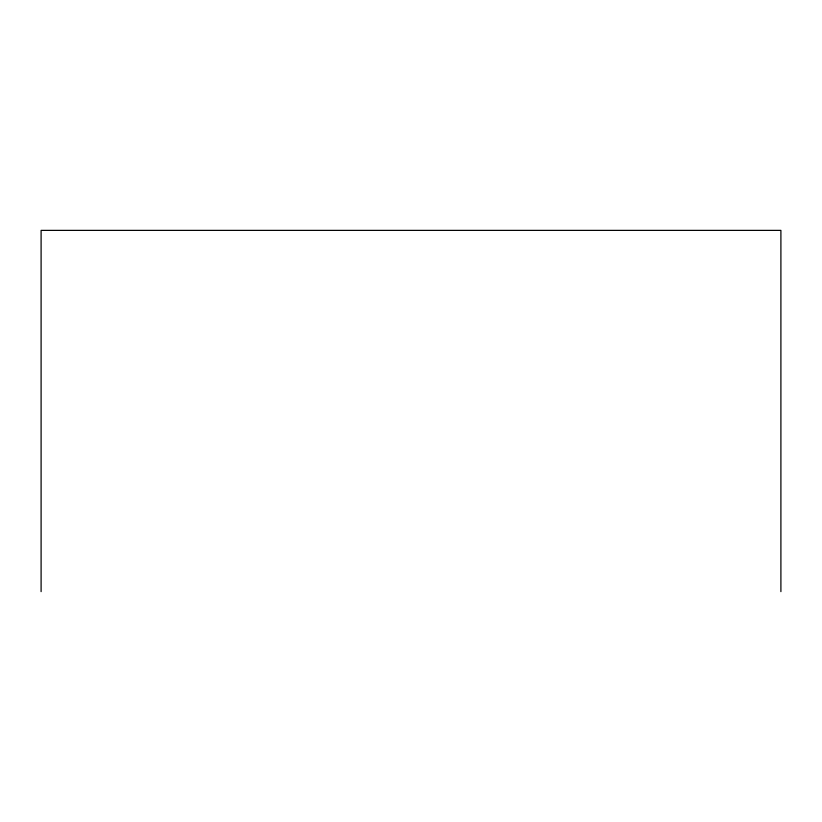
<?xml version="1.0" encoding="UTF-8"?>
<svg xmlns="http://www.w3.org/2000/svg" width="822" height="822" viewBox="0 0 822 822"><rect width="100%" height="100%" fill="white"/><g stroke="black" fill="none" stroke-linecap="round" stroke-linejoin="round"><path stroke-width="1.23" d="M780.9 591.624L780.9 230.376L41.1 230.376L41.1 591.624"/></g></svg>
